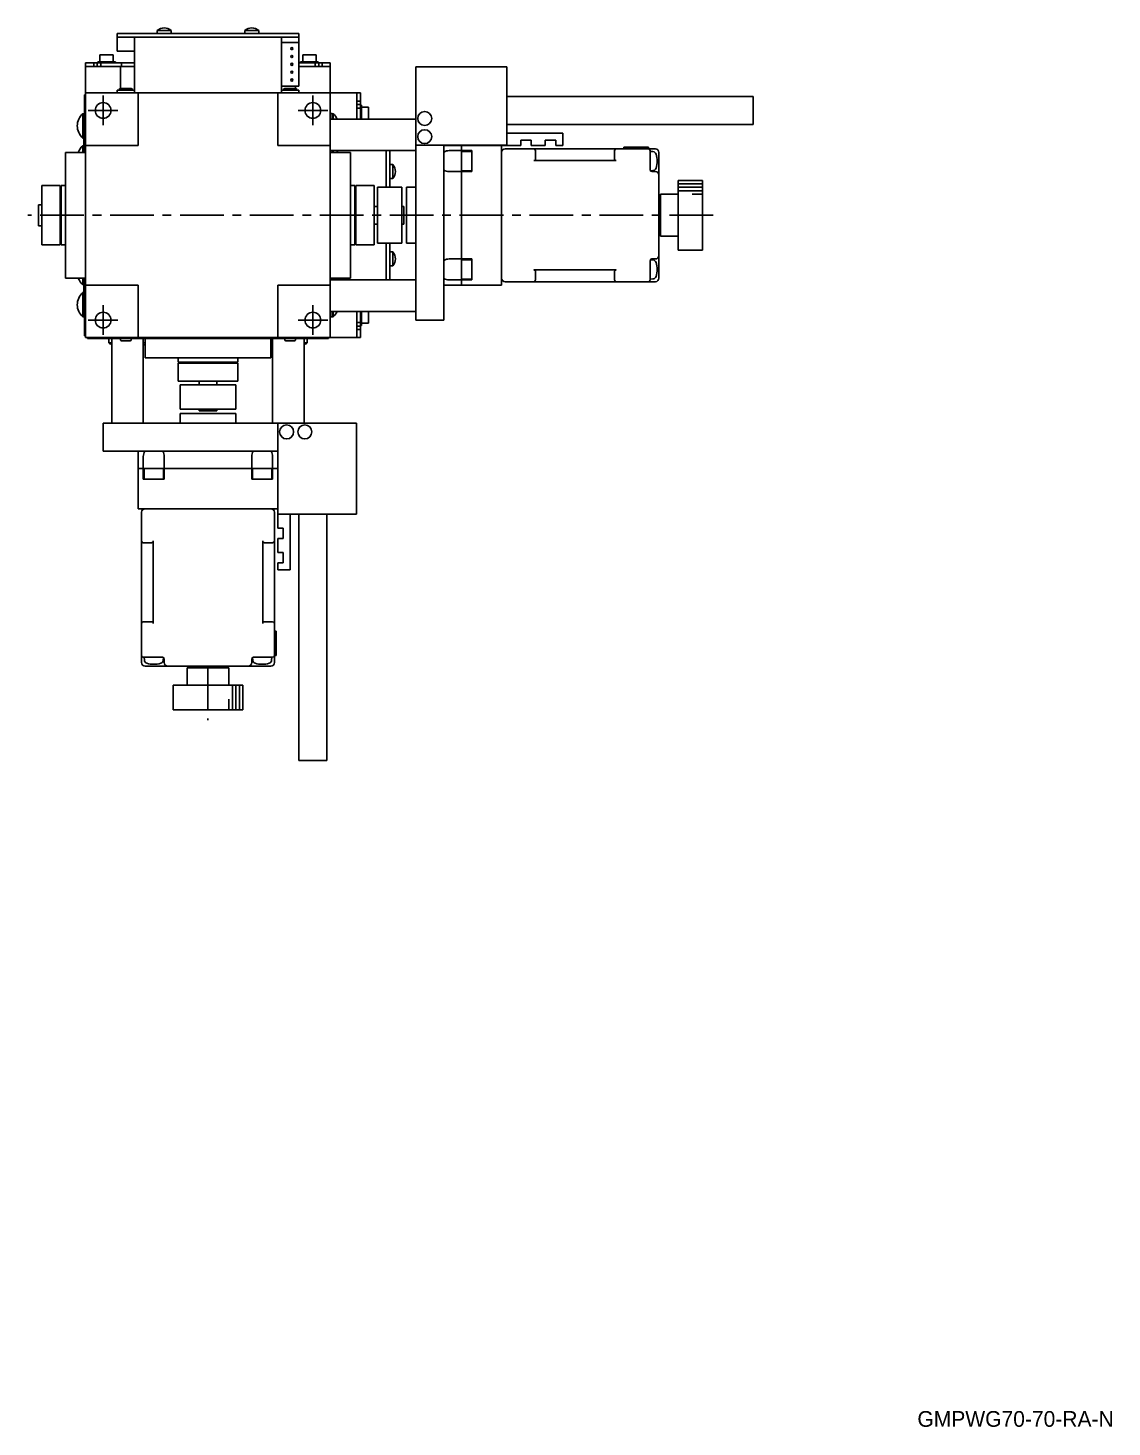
# Model space of a CAD drawing. Extents: x 124 to 837, y 27 to 513.
# Drawn here: x 527.3 to 837.4, y 26.9 to 427.3 of the extents above; entities that cross this region are included whole.
import ezdxf

# ---------------------------------------------------------------- set-up
doc = ezdxf.new("R2010")
doc.units = 0
doc.header["$LTSCALE"] = 10
doc.linetypes.add('CENTER', pattern=[2, 1.25, -0.25, 0.25, -0.25])
for name, color, linetype in [('1', 7, 'CONTINUOUS'), ('11', 7, 'CONTINUOUS'), ('2', 7, 'CONTINUOUS')]:
    doc.layers.add(name, color=color, linetype=linetype)
doc.styles.get("Standard").update_dxf_attribs({"font": 'FG教科書体NT-M'})

msp = doc.modelspace()

# ---------------------------------------------------------------- linework, layer by layer
at = {"layer": '1', "color": 7, "linetype": 'CONTINUOUS'}
for p, q in [((604.750001, 425.699999), (552.750001, 425.699999)), ((552.750001, 425.699999), (552.750001, 424.699999)), ((552.750001, 424.699999), (557.750001, 424.699999)), ((552.750001, 424.699999), (552.750001, 424.199999)), ((557.750001, 424.699999), (599.750001, 424.699999)), ((557.750001, 424.122617), (557.750001, 424.699999)), ((564.250001, 426.597998), (568.250001, 426.597998)), ((564.250001, 426.597998), (564.250001, 425.699999)), ((568.250001, 425.699999), (568.250001, 426.597998)), ((589.250001, 426.597998), (593.250001, 426.597998)), ((589.250001, 426.597998), (589.250001, 425.699999)), ((593.250001, 425.699999), (593.250001, 426.597998)), ((599.750001, 424.699999), (599.750001, 424.122617)), ((599.750001, 424.699999), (604.750001, 424.699999)), ((604.750001, 425.699999), (604.750001, 424.699999)), ((604.750001, 424.199999), (604.750001, 424.699999)), ((552.750001, 420.699999), (552.750001, 424.199999)), ((552.750001, 420.699999), (557.750001, 420.699999)), ((557.750001, 420.100923), (557.750001, 424.122617)), ((599.750001, 424.122617), (599.750001, 420.100923)), ((604.750001, 423.149999), (599.750001, 423.149999)), ((604.750001, 424.199999), (604.750001, 423.149999)), ((604.750001, 410.649999), (604.750001, 423.149999)), ((543.750001, 416.299999), (543.750001, 417.299999)), ((543.750001, 417.299999), (546.050001, 417.299999)), ((546.050001, 417.299999), (546.050001, 416.299999)), ((547.050001, 417.299999), (546.050001, 417.299999)), ((546.050001, 416.299999), (546.050001, 417.299999)), ((547.050001, 416.299999), (547.050001, 417.299999)), ((547.050001, 417.299999), (548.050001, 417.299999)), ((552.250001, 417.599999), (547.250001, 417.599999)), ((547.250001, 417.599999), (547.250001, 417.299999)), ((549.750001, 419.599999), (547.850001, 419.599999)), ((547.850001, 419.599999), (547.850001, 417.599999)), ((548.050001, 417.299999), (548.050001, 416.299999)), ((549.750001, 417.299999), (548.050001, 417.299999)), ((551.650001, 419.599999), (549.750001, 419.599999)), ((554.050001, 417.299999), (549.750001, 417.299999)), ((551.650001, 417.599999), (551.650001, 419.599999)), ((552.250001, 417.299999), (552.250001, 417.599999)), ((554.050001, 416.299999), (554.050001, 417.299999)), ((554.050001, 417.299999), (557.750001, 417.299999)), ((557.750001, 419.678304), (557.750001, 420.100923)), ((557.750001, 419.678304), (557.750001, 409.699999)), ((599.750001, 420.100923), (599.750001, 419.678304)), ((599.750001, 409.699999), (599.750001, 419.678304)), ((604.750001, 417.299999), (607.750001, 417.299999)), ((610.250001, 417.599999), (605.250001, 417.599999)), ((605.250001, 417.599999), (605.250001, 417.299999)), ((607.750001, 419.599999), (605.850001, 419.599999)), ((605.850001, 419.599999), (605.850001, 417.599999)), ((609.650001, 419.599999), (607.750001, 419.599999)), ((607.750001, 417.299999), (609.450001, 417.299999)), ((609.450001, 417.299999), (609.450001, 416.299999)), ((610.450001, 417.299999), (609.450001, 417.299999)), ((609.650001, 417.599999), (609.650001, 419.599999)), ((610.250001, 417.299999), (610.250001, 417.599999)), ((610.450001, 416.299999), (610.450001, 417.299999)), ((610.450001, 417.299999), (611.450001, 417.299999)), ((611.450001, 417.299999), (611.450001, 416.299999)), ((611.450001, 416.299999), (611.450001, 417.299999)), ((611.450001, 417.299999), (613.750001, 417.299999)), ((613.750001, 417.299999), (613.750001, 416.299999)), ((543.750001, 416.299999), (546.050001, 416.299999)), ((543.750001, 408.699999), (543.750001, 416.299999)), ((546.050001, 416.299999), (547.050001, 416.299999)), ((548.050001, 416.299999), (547.050001, 416.299999)), ((548.050001, 416.299999), (553.750001, 416.299999)), ((553.750001, 416.299999), (553.750001, 409.999999)), ((557.750001, 416.299999), (554.050001, 416.299999)), ((609.450001, 416.299999), (604.750001, 416.299999)), ((609.450001, 416.299999), (610.450001, 416.299999)), ((611.450001, 416.299999), (610.450001, 416.299999)), ((611.450001, 416.299999), (613.750001, 416.299999)), ((613.750001, 416.299999), (613.750001, 408.699999)), ((664.250001, 416.199999), (638.250001, 416.199999)), ((638.250001, 415.199999), (638.250001, 416.199999)), ((638.250001, 415.199999), (638.250001, 393.799999)), ((664.250001, 416.199999), (664.250001, 415.199999)), ((664.250001, 393.799999), (664.250001, 415.199999)), ((543.750001, 408.699999), (558.750001, 408.699999)), ((543.750001, 393.699999), (543.750001, 408.699999)), ((552.750001, 409.499999), (552.750001, 408.699999)), ((552.750001, 409.499999), (553.750001, 409.499999)), ((553.150001, 408.699999), (553.750001, 408.720203)), ((553.750001, 409.999999), (553.250001, 409.711324)), ((553.252784, 409.711324), (553.250001, 409.711324)), ((553.250001, 409.711324), (553.250001, 409.499999)), ((557.250001, 409.711324), (553.252784, 409.711324)), ((553.750001, 409.999999), (556.750001, 409.999999)), ((553.750001, 409.499999), (557.750001, 409.499999)), ((553.750001, 408.720203), (557.750001, 408.720203)), ((557.250001, 409.711324), (556.750001, 409.999999)), ((557.250001, 409.499999), (557.250001, 409.711324)), ((557.750001, 408.720203), (557.750001, 409.699999)), ((558.750001, 408.699999), (558.750001, 393.699999)), ((598.750001, 408.699999), (558.750001, 408.699999)), ((598.750001, 393.699999), (598.750001, 408.699999)), ((598.750001, 408.699999), (613.750001, 408.699999)), ((599.750001, 410.649999), (604.750001, 410.649999)), ((599.750001, 409.699999), (599.750001, 408.720203)), ((599.750001, 409.499999), (603.750001, 409.499999)), ((599.750001, 408.720203), (603.750001, 408.720203)), ((600.750001, 409.999999), (600.250001, 409.711324)), ((600.252784, 409.711324), (600.250001, 409.711324)), ((600.250001, 409.711324), (600.250001, 409.499999)), ((604.250001, 409.711324), (600.252784, 409.711324)), ((600.750001, 409.999999), (603.750001, 409.999999)), ((603.750001, 409.999999), (603.750001, 410.649999)), ((604.250001, 409.711324), (603.750001, 409.999999)), ((603.750001, 409.499999), (604.750001, 409.499999)), ((603.750001, 408.720203), (604.350001, 408.699999)), ((604.250001, 409.499999), (604.250001, 409.711324)), ((604.750001, 409.499999), (604.750001, 408.699999)), ((613.750001, 408.699999), (613.750001, 393.699999)), ((613.750001, 408.699999), (621.350001, 408.699999)), ((621.350001, 408.699999), (621.350001, 406.4)), ((621.350001, 408.699999), (622.350001, 408.699999)), ((622.350001, 408.699999), (622.350001, 406.4)), ((543.750001, 408.199999), (543.450001, 408.199999)), ((543.450001, 406.199999), (543.450001, 408.199999)), ((543.450001, 402.800004), (543.450001, 406.199999)), ((622.350001, 406.4), (621.350001, 406.4)), ((621.350001, 406.4), (621.350001, 405.4)), ((621.350001, 406.4), (622.350001, 406.4)), ((621.350001, 405.4), (622.350001, 405.4)), ((621.350001, 404.4), (621.350001, 405.4)), ((622.350001, 404.4), (621.350001, 404.4)), ((621.350001, 404.4), (621.350001, 401.199999)), ((622.350001, 405.4), (622.350001, 406.4)), ((622.350001, 405.4), (622.350001, 404.4)), ((622.650001, 405.199999), (622.350001, 405.199999)), ((622.350001, 402.699999), (622.350001, 404.4)), ((622.650001, 401.199999), (622.650001, 405.199999)), ((624.650001, 404.599999), (622.650001, 404.599999)), ((624.650001, 402.699999), (624.650001, 404.599999)), ((734.749999, 407.699999), (664.250001, 407.699999)), ((734.749999, 399.699999), (734.749999, 407.699999)), ((542.907388, 402.75), (542.907388, 395.85)), ((543.250002, 402.75), (542.907388, 402.75)), ((543.250002, 402.800004), (543.250002, 399.300004)), ((543.750002, 402.800004), (543.250002, 402.800004)), ((614.25, 402.800004), (613.75, 402.800004)), ((638.250001, 401.199999), (613.750001, 401.199999)), ((614.25, 402.800004), (614.25, 401.199999)), ((614.592614, 402.75), (614.25, 402.75)), ((614.592614, 402.75), (614.592614, 401.199999)), ((622.350001, 401.199999), (622.350001, 402.699999)), ((624.650001, 401.199999), (624.650001, 402.699999)), ((543.250002, 399.300004), (543.250002, 396.300004)), ((664.250001, 399.699999), (734.749999, 399.699999)), ((680.250001, 397.199999), (664.250001, 397.199999)), ((680.250001, 393.699999), (680.250001, 397.199999)), ((542.907388, 395.85), (543.250002, 395.85)), ((542.907388, 393.55), (542.907388, 391.699999)), ((543.250002, 393.55), (542.907388, 393.55)), ((543.100001, 395.699999), (543.200001, 395.699999)), ((543.250002, 396.300004), (543.250002, 395.300004)), ((543.250002, 395.300004), (543.750001, 395.300004)), ((543.250002, 395.300004), (543.250002, 395.000004)), ((543.750002, 395.000004), (543.250002, 395.000004)), ((543.250002, 395.000004), (543.250002, 394.000004)), ((543.250002, 394.000004), (543.250002, 391.699999)), ((558.750001, 393.699999), (543.750001, 393.699999)), ((543.750001, 393.699999), (543.750001, 353.699999)), ((613.750001, 393.699999), (598.750001, 393.699999)), ((613.750001, 353.699999), (613.750001, 393.699999)), ((664.250001, 393.799999), (638.250001, 393.799999)), ((638.250001, 393.799999), (638.250001, 343.699999)), ((646.250001, 393.699999), (646.250001, 393.799999)), ((646.250001, 391.798075), (646.250001, 393.699999)), ((646.250001, 393.699999), (651.250001, 393.699999)), ((651.250001, 393.699999), (651.250001, 392.199999)), ((662.750001, 393.699999), (651.250001, 393.699999)), ((652.250001, 393.699999), (652.250001, 393.799999)), ((662.750001, 353.699999), (662.750001, 393.699999)), ((662.750001, 393.699999), (668.250001, 393.699999)), ((671.950001, 392.699999), (663.750001, 392.699999)), ((668.250001, 395.199999), (671.250001, 395.199999)), ((668.250001, 393.699999), (668.250001, 395.199999)), ((671.250001, 395.199999), (671.250001, 393.699999)), ((671.250001, 393.699999), (675.250001, 393.699999)), ((695.550001, 392.699999), (671.950001, 392.699999)), ((675.250001, 395.199999), (678.250001, 395.199999)), ((675.250001, 393.699999), (675.250001, 395.199999)), ((678.250001, 395.199999), (678.250001, 393.699999)), ((678.250001, 393.699999), (680.250001, 393.699999)), ((695.550001, 392.699999), (704.750001, 392.699999)), ((704.750001, 393.199999), (697.750001, 393.199999)), ((697.750001, 393.199999), (697.750001, 392.699999)), ((704.750001, 393.199999), (704.750001, 392.699999)), ((704.750001, 392.699999), (705.750001, 392.699999)), ((705.750001, 392.699999), (706.750001, 392.699999)), ((537.950001, 391.699999), (537.950001, 355.699999)), ((543.750001, 391.699999), (537.950001, 391.699999)), ((613.750001, 392.199999), (638.250001, 392.199999)), ((613.750001, 391.699999), (619.550001, 391.699999)), ((614.25, 392.199999), (614.25, 391.699999)), ((614.592614, 392.199999), (614.592614, 391.699999)), ((619.550001, 391.699999), (619.550001, 355.699999)), ((629.750001, 392.199999), (629.750001, 381.699999)), ((630.750001, 381.699999), (630.750001, 392.199999)), ((646.250001, 391.798075), (646.250001, 390.858311)), ((646.250001, 387.541687), (646.250001, 390.858311)), ((651.250001, 392.199999), (647.750001, 392.199999)), ((651.250001, 392.199999), (654.250001, 392.199999)), ((651.250001, 391.949999), (651.250001, 386.449999)), ((654.250001, 391.949999), (651.250001, 391.949999)), ((654.250001, 386.199999), (654.250001, 392.199999)), ((671.974535, 389.348834), (671.950001, 389.348231)), ((695.550001, 389.348231), (671.950001, 389.348231)), ((671.99901, 389.350639), (671.974535, 389.348834)), ((672.023366, 389.353643), (671.99901, 389.350639)), ((672.047546, 389.357839), (672.023366, 389.353643)), ((672.071491, 389.363216), (672.047546, 389.357839)), ((672.095143, 389.369761), (672.071491, 389.363216)), ((672.118446, 389.377459), (672.095143, 389.369761)), ((672.141343, 389.386292), (672.118446, 389.377459)), ((672.163779, 389.396237), (672.141343, 389.386292)), ((672.185699, 389.407271), (672.163779, 389.396237)), ((672.207052, 389.419367), (672.185699, 389.407271)), ((672.227786, 389.432496), (672.207052, 389.419367)), ((672.247851, 389.446628), (672.227786, 389.432496)), ((672.267198, 389.461726), (672.247851, 389.446628)), ((672.285781, 389.477756), (672.267198, 389.461726)), ((672.303554, 389.494678), (672.285781, 389.477756)), ((672.320477, 389.512452), (672.303554, 389.494678)), ((672.336506, 389.531035), (672.320477, 389.512452)), ((672.351605, 389.550382), (672.336506, 389.531035)), ((672.365736, 389.570446), (672.351605, 389.550382)), ((672.378865, 389.59118), (672.365736, 389.570446)), ((672.390962, 389.612533), (672.378865, 389.59118)), ((672.401996, 389.634454), (672.390962, 389.612533)), ((672.411941, 389.65689), (672.401996, 389.634454)), ((672.420773, 389.679786), (672.411941, 389.65689)), ((672.428471, 389.703089), (672.420773, 389.679786)), ((672.435017, 389.726741), (672.428471, 389.703089)), ((672.440394, 389.750686), (672.435017, 389.726741)), ((672.444589, 389.774866), (672.440394, 389.750686)), ((672.447593, 389.799223), (672.444589, 389.774866)), ((672.449399, 389.823697), (672.447593, 389.799223)), ((672.450001, 389.848231), (672.449399, 389.823697)), ((672.450001, 392.199999), (672.450001, 390.699999)), ((672.450001, 390.699999), (672.450001, 389.848231)), ((695.050001, 390.699999), (695.050001, 392.199999)), ((695.050001, 389.848231), (695.050001, 390.699999)), ((695.050603, 389.823697), (695.050001, 389.848231)), ((695.052409, 389.799223), (695.050603, 389.823697)), ((695.055413, 389.774866), (695.052409, 389.799223)), ((695.059608, 389.750686), (695.055413, 389.774866)), ((695.064985, 389.726741), (695.059608, 389.750686)), ((695.071531, 389.703089), (695.064985, 389.726741)), ((695.079229, 389.679786), (695.071531, 389.703089)), ((695.088061, 389.65689), (695.079229, 389.679786)), ((695.098006, 389.634454), (695.088061, 389.65689)), ((695.10904, 389.612533), (695.098006, 389.634454)), ((695.121137, 389.59118), (695.10904, 389.612533)), ((695.134266, 389.570446), (695.121137, 389.59118)), ((695.148397, 389.550382), (695.134266, 389.570446)), ((695.163496, 389.531035), (695.148397, 389.550382)), ((695.179525, 389.512452), (695.163496, 389.531035)), ((695.196448, 389.494678), (695.179525, 389.512452)), ((695.214222, 389.477756), (695.196448, 389.494678)), ((695.232804, 389.461726), (695.214222, 389.477756)), ((695.252151, 389.446628), (695.232804, 389.461726)), ((695.272216, 389.432496), (695.252151, 389.446628)), ((695.29295, 389.419367), (695.272216, 389.432496)), ((695.314303, 389.407271), (695.29295, 389.419367)), ((695.336223, 389.396237), (695.314303, 389.407271)), ((695.358659, 389.386292), (695.336223, 389.396237)), ((695.381556, 389.377459), (695.358659, 389.386292)), ((695.404859, 389.369761), (695.381556, 389.377459)), ((695.428511, 389.363216), (695.404859, 389.369761)), ((695.452456, 389.357839), (695.428511, 389.363216)), ((695.476636, 389.353643), (695.452456, 389.357839)), ((695.500992, 389.350639), (695.476636, 389.353643)), ((695.525467, 389.348834), (695.500992, 389.350639)), ((695.550001, 389.348231), (695.525467, 389.348834)), ((705.250001, 392.199999), (705.250001, 390.699999)), ((706.053725, 391.907878), (705.250001, 391.949999)), ((705.250001, 390.699999), (705.250001, 386.614213)), ((707.750001, 391.699999), (707.750001, 389.199999)), ((707.750001, 385.199999), (707.750001, 389.199999)), ((631.648, 388.199999), (630.750001, 388.199999)), ((631.648, 388.199999), (631.648, 384.199999)), ((646.250001, 387.541687), (646.250001, 386.601923)), ((646.250001, 360.798075), (646.250001, 386.601923)), ((647.750001, 386.199999), (651.250001, 386.199999)), ((651.250001, 386.449999), (654.250001, 386.449999)), ((651.250001, 386.199999), (651.250001, 361.199999)), ((654.250001, 386.199999), (651.250001, 386.199999)), ((705.315038, 386.453407), (706.053725, 386.49212)), ((705.750001, 386.199999), (706.750001, 386.199999)), ((707.750001, 385.199999), (707.750001, 362.199999)), ((531.250001, 382.199999), (531.250001, 365.199999)), ((536.450001, 382.199999), (531.250001, 382.199999)), ((536.450001, 365.199999), (536.450001, 382.199999)), ((536.450001, 377.649999), (536.450001, 382.199999)), ((536.750001, 382.199999), (536.750001, 365.199999)), ((537.950001, 382.199999), (536.750001, 382.199999)), ((620.750001, 382.199999), (619.550001, 382.199999)), ((620.750001, 382.199999), (620.750001, 365.199999)), ((621.050001, 377.649999), (621.050001, 382.199999)), ((621.050001, 365.199999), (621.050001, 382.199999)), ((626.250001, 382.199999), (621.050001, 382.199999)), ((626.250001, 382.199999), (626.250001, 365.199999)), ((627.250001, 381.699999), (627.250001, 365.699999)), ((634.250001, 381.699999), (627.250001, 381.699999)), ((630.750001, 384.199999), (631.648, 384.199999)), ((634.250001, 365.699999), (634.250001, 381.699999)), ((635.500001, 381.699999), (635.500001, 365.699999)), ((638.250001, 381.699999), (635.500001, 381.699999)), ((713.250001, 383.699999), (713.250001, 373.699999)), ((720.250001, 383.699999), (713.250001, 383.699999)), ((720.250001, 373.699999), (720.250001, 383.699999)), ((530.250001, 376.699999), (530.250001, 370.699999)), ((530.250001, 376.699999), (530.250001, 376.324999)), ((531.250001, 376.699999), (530.250001, 376.699999)), ((536.450001, 376.699994), (536.450001, 377.649999)), ((536.450001, 377.649999), (536.450001, 369.749999)), ((536.750001, 377.649999), (536.450001, 377.649999)), ((621.050001, 377.649999), (620.750001, 377.649999)), ((621.050001, 376.699994), (621.050001, 377.649999)), ((621.050001, 377.649999), (621.050001, 369.749999)), ((708.250001, 373.699999), (708.250001, 379.699999)), ((713.250001, 379.699999), (708.250001, 379.699999)), ((627.250001, 376.199999), (626.250001, 376.199999)), ((634.750001, 376.199999), (634.250001, 376.199999)), ((634.750001, 376.199999), (634.750001, 371.199999)), ((708.250001, 376.199999), (707.750001, 376.199999)), ((708.250001, 367.699999), (708.250001, 373.699999)), ((713.250001, 373.699999), (713.250001, 363.699999)), ((720.250001, 363.699999), (720.250001, 373.699999)), ((530.250001, 371.074999), (530.250001, 370.699999)), ((530.250001, 370.699999), (531.250001, 370.699999)), ((536.450001, 369.749999), (536.450001, 370.700004)), ((536.450001, 365.199999), (536.450001, 369.749999)), ((536.450001, 369.749999), (536.750001, 369.749999)), ((620.750001, 369.749999), (621.050001, 369.749999)), ((621.050001, 369.749999), (621.050001, 370.700004)), ((621.050001, 365.199999), (621.050001, 369.749999)), ((626.250001, 371.199999), (627.250001, 371.199999)), ((634.250001, 371.199999), (634.750001, 371.199999)), ((707.750001, 371.199999), (708.250001, 371.199999)), ((531.250001, 365.199999), (536.450001, 365.199999)), ((536.750001, 365.199999), (537.950001, 365.199999)), ((619.550001, 365.199999), (620.750001, 365.199999)), ((621.050001, 365.199999), (626.250001, 365.199999)), ((627.250001, 365.699999), (634.250001, 365.699999)), ((629.750001, 365.699999), (629.750001, 355.199999)), ((630.750001, 355.199999), (630.750001, 365.699999)), ((635.500001, 365.699999), (638.250001, 365.699999)), ((708.250001, 367.699999), (713.250001, 367.699999)), ((631.648, 363.199999), (630.750001, 363.199999)), ((631.648, 363.199999), (631.648, 359.199999)), ((646.250001, 360.798075), (646.250001, 359.858311)), ((651.250001, 361.199999), (647.750001, 361.199999)), ((651.250001, 361.199999), (654.250001, 361.199999)), ((651.250001, 360.949999), (651.250001, 355.449999)), ((654.250001, 360.949999), (651.250001, 360.949999)), ((654.250001, 355.199999), (654.250001, 361.199999)), ((705.250001, 360.785785), (705.250001, 356.699999)), ((706.053725, 360.907878), (705.315038, 360.946591)), ((705.750001, 361.199999), (706.750001, 361.199999)), ((707.750001, 358.199999), (707.750001, 362.199999)), ((713.250001, 363.699999), (720.250001, 363.699999)), ((630.750001, 359.199999), (631.648, 359.199999)), ((646.250001, 356.541687), (646.250001, 359.858311)), ((646.250001, 356.541687), (646.250001, 355.601923)), ((695.550001, 358.051767), (671.950001, 358.051767)), ((671.950001, 358.051767), (671.974535, 358.051164)), ((671.974535, 358.051164), (671.99901, 358.049359)), ((671.99901, 358.049359), (672.023366, 358.046355)), ((672.023366, 358.046355), (672.047546, 358.042159)), ((672.047546, 358.042159), (672.071491, 358.036782)), ((672.071491, 358.036782), (672.095143, 358.030237)), ((672.095143, 358.030237), (672.118446, 358.022539)), ((672.118446, 358.022539), (672.141343, 358.013706)), ((672.141343, 358.013706), (672.163779, 358.003761)), ((672.163779, 358.003761), (672.185699, 357.992727)), ((672.185699, 357.992727), (672.207052, 357.980631)), ((672.207052, 357.980631), (672.227786, 357.967502)), ((672.227786, 357.967502), (672.247851, 357.95337)), ((672.247851, 357.95337), (672.267198, 357.938272)), ((672.267198, 357.938272), (672.285781, 357.922242)), ((672.285781, 357.922242), (672.303554, 357.90532)), ((672.303554, 357.90532), (672.320477, 357.887546)), ((672.320477, 357.887546), (672.336506, 357.868963)), ((672.336506, 357.868963), (672.351605, 357.849616)), ((672.351605, 357.849616), (672.365736, 357.829552)), ((672.365736, 357.829552), (672.378865, 357.808818)), ((672.378865, 357.808818), (672.390962, 357.787465)), ((672.390962, 357.787465), (672.401996, 357.765544)), ((672.401996, 357.765544), (672.411941, 357.743108)), ((672.411941, 357.743108), (672.420773, 357.720212)), ((672.420773, 357.720212), (672.428471, 357.696909)), ((672.428471, 357.696909), (672.435017, 357.673257)), ((672.435017, 357.673257), (672.440394, 357.649312)), ((672.440394, 357.649312), (672.444589, 357.625132)), ((672.444589, 357.625132), (672.447593, 357.600775)), ((672.447593, 357.600775), (672.449399, 357.576301)), ((672.449399, 357.576301), (672.450001, 357.551767)), ((672.450001, 357.551767), (672.450001, 356.699999)), ((672.450001, 356.699999), (672.450001, 355.199999)), ((695.050001, 357.551767), (695.050603, 357.576301)), ((695.050001, 356.699999), (695.050001, 357.551767)), ((695.050001, 355.199999), (695.050001, 356.699999)), ((695.050603, 357.576301), (695.052409, 357.600775)), ((695.052409, 357.600775), (695.055413, 357.625132)), ((695.055413, 357.625132), (695.059608, 357.649312)), ((695.059608, 357.649312), (695.064985, 357.673257)), ((695.064985, 357.673257), (695.071531, 357.696909)), ((695.071531, 357.696909), (695.079229, 357.720212)), ((695.079229, 357.720212), (695.088061, 357.743108)), ((695.088061, 357.743108), (695.098006, 357.765544)), ((695.098006, 357.765544), (695.10904, 357.787465)), ((695.10904, 357.787465), (695.121137, 357.808818)), ((695.121137, 357.808818), (695.134266, 357.829552)), ((695.134266, 357.829552), (695.148397, 357.849616)), ((695.148397, 357.849616), (695.163496, 357.868963)), ((695.163496, 357.868963), (695.179525, 357.887546)), ((695.179525, 357.887546), (695.196448, 357.90532)), ((695.196448, 357.90532), (695.214222, 357.922242)), ((695.214222, 357.922242), (695.232804, 357.938272)), ((695.232804, 357.938272), (695.252151, 357.95337)), ((695.252151, 357.95337), (695.272216, 357.967502)), ((695.272216, 357.967502), (695.29295, 357.980631)), ((695.29295, 357.980631), (695.314303, 357.992727)), ((695.314303, 357.992727), (695.336223, 358.003761)), ((695.336223, 358.003761), (695.358659, 358.013706)), ((695.358659, 358.013706), (695.381556, 358.022539)), ((695.381556, 358.022539), (695.404859, 358.030237)), ((695.404859, 358.030237), (695.428511, 358.036782)), ((695.428511, 358.036782), (695.452456, 358.042159)), ((695.452456, 358.042159), (695.476636, 358.046355)), ((695.476636, 358.046355), (695.500992, 358.049359)), ((695.500992, 358.049359), (695.525467, 358.051164)), ((695.525467, 358.051164), (695.550001, 358.051767)), ((705.250001, 356.699999), (705.250001, 355.199999)), ((707.750001, 358.199999), (707.750001, 355.699999)), ((543.750001, 355.699999), (537.950001, 355.699999)), ((542.907388, 353.849998), (542.907388, 355.699999)), ((542.907388, 353.849998), (543.250002, 353.849998)), ((543.250002, 353.399994), (543.250002, 355.699999)), ((543.250002, 352.399994), (543.250002, 353.399994)), ((543.250002, 352.099994), (543.250002, 352.399994)), ((543.750002, 352.399994), (543.250002, 352.399994)), ((543.750001, 338.699999), (543.750001, 353.699999)), ((543.750001, 353.699999), (558.750001, 353.699999)), ((558.750001, 353.699999), (558.750001, 338.699999)), ((598.750001, 353.699999), (613.750001, 353.699999)), ((598.750001, 338.699999), (598.750001, 353.699999)), ((613.750001, 355.699999), (619.550001, 355.699999)), ((638.250001, 355.199999), (613.750001, 355.199999)), ((613.750001, 353.699999), (613.750001, 338.699999)), ((614.25, 355.199999), (614.25, 355.699999)), ((614.592614, 355.199999), (614.592614, 355.699999)), ((646.250001, 353.699999), (646.250001, 355.601923)), ((651.250001, 353.699999), (646.250001, 353.699999)), ((646.250001, 343.699999), (646.250001, 353.699999)), ((647.750001, 355.199999), (651.250001, 355.199999)), ((651.250001, 355.449999), (654.250001, 355.449999)), ((651.250001, 355.199999), (651.250001, 353.699999)), ((654.250001, 355.199999), (651.250001, 355.199999)), ((662.750001, 353.699999), (651.250001, 353.699999)), ((671.950001, 354.699999), (663.750001, 354.699999)), ((695.550001, 354.699999), (671.950001, 354.699999)), ((695.550001, 354.699999), (704.750001, 354.699999)), ((705.750001, 354.699999), (704.750001, 354.699999)), ((705.250001, 355.449999), (706.053725, 355.49212)), ((705.750001, 354.699999), (706.750001, 354.699999)), ((542.907388, 344.649998), (542.907388, 351.549998)), ((543.250002, 351.549998), (542.907388, 351.549998)), ((543.200001, 351.699999), (543.100001, 351.699999)), ((543.250002, 352.099994), (543.750002, 352.099994)), ((543.250002, 351.099994), (543.250002, 352.099994)), ((543.250002, 348.099994), (543.250002, 351.099994)), ((542.907388, 344.649998), (543.250002, 344.649998)), ((543.250002, 344.599994), (543.250002, 348.099994)), ((543.250002, 344.599994), (543.750002, 344.599994)), ((543.450001, 341.199999), (543.450001, 344.599994)), ((613.75, 344.599994), (614.25, 344.599994)), ((613.750001, 346.199999), (638.250001, 346.199999)), ((614.25, 344.599994), (614.25, 346.199999)), ((614.25, 344.649998), (614.592614, 344.649998)), ((614.592614, 344.649998), (614.592614, 346.199999)), ((621.350001, 342.999998), (621.350001, 346.199999)), ((622.350001, 346.199999), (622.350001, 344.699999)), ((622.350001, 344.699999), (622.350001, 342.999998)), ((622.650001, 342.199999), (622.650001, 346.199999)), ((624.650001, 344.699999), (624.650001, 346.199999)), ((624.650001, 342.799999), (624.650001, 344.699999)), ((543.450001, 339.199999), (543.450001, 341.199999)), ((622.350001, 342.999998), (621.350001, 342.999998)), ((621.350001, 342.999998), (621.350001, 341.999998)), ((621.350001, 341.999998), (622.350001, 341.999998)), ((621.350001, 340.999998), (621.350001, 341.999998)), ((622.350001, 340.999998), (621.350001, 340.999998)), ((621.350001, 340.999998), (622.350001, 340.999998)), ((621.350001, 340.999998), (621.350001, 338.699999)), ((622.350001, 341.999998), (622.350001, 342.999998)), ((622.350001, 342.199999), (622.650001, 342.199999)), ((622.350001, 341.999998), (622.350001, 340.999998)), ((622.350001, 340.999998), (622.350001, 338.699999)), ((622.650001, 342.799999), (624.650001, 342.799999)), ((638.250001, 343.699999), (646.250001, 343.699999)), ((543.750001, 339.199999), (543.450001, 339.199999)), ((558.750001, 338.699999), (543.750001, 338.699999)), ((544.250001, 338.699999), (544.250001, 338.399999)), ((546.250001, 338.399999), (544.250001, 338.399999)), ((611.250001, 338.399999), (546.250001, 338.399999)), ((550.350001, 338.399999), (550.350001, 337.157536)), ((550.350001, 337.157536), (551.250001, 337.157536)), ((551.250001, 338.399999), (551.250001, 314.199999)), ((553.750001, 338.149999), (553.750001, 338.049999)), ((556.500001, 337.799999), (554.000001, 337.799999)), ((554.006127, 337.799999), (554.000001, 337.799999)), ((556.500001, 337.799999), (554.006127, 337.799999)), ((556.750001, 338.049999), (556.750001, 338.149999)), ((558.750001, 338.699999), (598.750001, 338.699999)), ((560.250001, 314.199999), (560.250001, 338.399999)), ((560.250001, 337.157536), (560.750001, 337.157536)), ((560.750001, 338.399999), (560.750001, 332.899999)), ((596.750001, 338.399999), (596.750001, 332.899999)), ((596.750001, 337.157536), (597.250001, 337.157536)), ((597.250001, 338.399999), (597.250001, 314.199999)), ((613.750001, 338.699999), (598.750001, 338.699999)), ((600.750001, 338.149999), (600.750001, 338.049999)), ((603.500001, 337.799999), (601.000001, 337.799999)), ((601.006127, 337.799999), (601.000001, 337.799999)), ((603.500001, 337.799999), (601.006127, 337.799999)), ((603.750001, 338.049999), (603.750001, 338.149999)), ((606.250001, 314.199999), (606.250001, 338.399999)), ((606.250001, 337.157536), (607.150001, 337.157536)), ((607.150001, 337.157536), (607.150001, 338.399999)), ((613.250001, 338.399999), (611.250001, 338.399999)), ((613.250001, 338.699999), (613.250001, 338.399999)), ((621.350001, 338.699999), (613.750001, 338.699999)), ((622.350001, 338.699999), (621.350001, 338.699999)), ((578.750001, 332.899999), (560.750001, 332.899999)), ((570.250001, 332.899999), (570.250001, 331.699999)), ((596.750001, 332.899999), (578.750001, 332.899999)), ((587.250001, 331.699999), (587.250001, 332.899999)), ((587.250001, 331.699999), (570.250001, 331.699999)), ((570.250001, 331.399999), (587.250001, 331.399999)), ((570.250001, 331.399999), (570.250001, 326.199999)), ((574.800001, 331.699999), (574.800001, 331.399999)), ((582.700001, 331.399999), (582.700001, 331.699999)), ((587.250001, 326.199999), (587.250001, 331.399999)), ((587.250001, 326.199999), (570.250001, 326.199999)), ((586.750001, 325.199999), (570.750001, 325.199999)), ((570.750001, 325.199999), (570.750001, 318.199999)), ((576.250001, 326.199999), (576.250001, 325.199999)), ((581.250001, 325.199999), (581.250001, 326.199999)), ((586.750001, 318.199999), (586.750001, 325.199999)), ((570.750001, 318.199999), (586.750001, 318.199999)), ((586.750001, 316.949999), (570.750001, 316.949999)), ((570.750001, 316.949999), (570.750001, 314.199999)), ((576.250001, 318.199999), (576.250001, 317.699999)), ((581.250001, 317.699999), (576.250001, 317.699999)), ((581.250001, 317.699999), (581.250001, 318.199999)), ((586.750001, 314.199999), (586.750001, 316.949999)), ((598.750001, 314.199999), (548.750001, 314.199999)), ((548.750001, 314.199999), (548.750001, 306.199999)), ((598.750001, 306.199999), (598.750001, 314.199999)), ((620.250001, 314.199999), (598.750001, 314.199999)), ((620.250001, 314.199999), (621.250001, 314.199999)), ((621.250001, 288.199999), (621.250001, 314.199999)), ((548.750001, 306.199999), (558.750001, 306.199999)), ((558.750001, 306.199999), (560.651925, 306.199999)), ((558.750001, 301.199999), (558.750001, 306.199999)), ((560.250001, 304.699999), (560.250001, 301.199999)), ((561.591689, 306.199999), (560.651925, 306.199999)), ((561.591689, 306.199999), (564.908313, 306.199999)), ((565.848077, 306.199999), (564.908313, 306.199999)), ((565.848077, 306.199999), (591.651925, 306.199999)), ((566.250001, 301.199999), (566.250001, 304.699999)), ((591.250001, 304.699999), (591.250001, 301.199999)), ((592.591689, 306.199999), (591.651925, 306.199999)), ((592.591689, 306.199999), (595.908313, 306.199999)), ((596.848077, 306.199999), (595.908313, 306.199999)), ((596.848077, 306.199999), (598.750001, 306.199999)), ((597.250001, 301.199999), (597.250001, 304.699999)), ((598.750001, 306.199999), (598.750001, 301.199999)), ((560.250001, 301.199999), (558.750001, 301.199999)), ((558.750001, 289.699999), (558.750001, 301.199999)), ((560.250001, 298.199999), (560.250001, 301.199999)), ((566.000001, 301.199999), (560.500001, 301.199999)), ((560.500001, 301.199999), (560.500001, 298.199999)), ((566.000001, 298.199999), (566.000001, 301.199999)), ((566.250001, 301.199999), (566.250001, 298.199999)), ((591.250001, 301.199999), (566.250001, 301.199999)), ((591.250001, 298.199999), (591.250001, 301.199999)), ((597.000001, 301.199999), (591.500001, 301.199999)), ((591.500001, 301.199999), (591.500001, 298.199999)), ((597.000001, 298.199999), (597.000001, 301.199999)), ((597.250001, 301.199999), (597.250001, 298.199999)), ((598.750001, 301.199999), (597.250001, 301.199999)), ((598.750001, 289.699999), (598.750001, 301.199999)), ((560.250001, 298.199999), (566.250001, 298.199999)), ((591.250001, 298.199999), (597.250001, 298.199999)), ((558.750001, 289.699999), (598.750001, 289.699999)), ((559.750001, 280.499999), (559.750001, 288.699999)), ((597.750001, 280.499999), (597.750001, 288.699999)), ((598.750001, 288.199999), (598.750001, 289.699999)), ((598.750001, 288.199999), (620.250001, 288.199999)), ((598.750001, 288.199999), (598.750001, 284.199999)), ((602.250001, 272.199999), (602.250001, 288.199999)), ((604.750001, 288.199999), (604.750001, 217.700001)), ((612.750001, 217.700001), (612.750001, 288.199999)), ((621.250001, 288.199999), (620.250001, 288.199999)), ((559.750001, 256.899999), (559.750001, 280.499999)), ((563.042729, 280.264301), (563.030633, 280.242948)), ((563.053763, 280.286221), (563.042729, 280.264301)), ((563.063709, 280.308657), (563.053763, 280.286221)), ((563.072541, 280.331554), (563.063709, 280.308657)), ((563.080239, 280.354857), (563.072541, 280.331554)), ((563.086784, 280.378509), (563.080239, 280.354857)), ((563.092161, 280.402454), (563.086784, 280.378509)), ((563.096357, 280.426634), (563.092161, 280.402454)), ((563.099361, 280.45099), (563.096357, 280.426634)), ((563.101166, 280.475465), (563.099361, 280.45099)), ((563.101769, 280.499999), (563.101166, 280.475465)), ((563.101769, 256.899999), (563.101769, 280.499999)), ((594.398233, 256.899999), (594.398233, 280.499999)), ((594.398836, 280.475465), (594.398233, 280.499999)), ((594.400641, 280.45099), (594.398836, 280.475465)), ((594.403645, 280.426634), (594.400641, 280.45099)), ((594.407841, 280.402454), (594.403645, 280.426634)), ((594.413218, 280.378509), (594.407841, 280.402454)), ((594.419763, 280.354857), (594.413218, 280.378509)), ((594.427461, 280.331554), (594.419763, 280.354857)), ((594.436294, 280.308657), (594.427461, 280.331554)), ((594.446239, 280.286221), (594.436294, 280.308657)), ((594.457273, 280.264301), (594.446239, 280.286221)), ((594.469369, 280.242948), (594.457273, 280.264301)), ((597.750001, 256.899999), (597.750001, 280.499999)), ((598.750001, 284.199999), (600.250001, 284.199999)), ((598.750001, 281.199999), (598.750001, 277.199999)), ((600.250001, 281.199999), (598.750001, 281.199999)), ((600.250001, 284.199999), (600.250001, 281.199999)), ((561.750001, 279.999999), (560.250001, 279.999999)), ((562.601769, 279.999999), (561.750001, 279.999999)), ((562.626303, 280.000601), (562.601769, 279.999999)), ((562.650777, 280.002407), (562.626303, 280.000601)), ((562.675134, 280.005411), (562.650777, 280.002407)), ((562.699314, 280.009606), (562.675134, 280.005411)), ((562.723259, 280.014983), (562.699314, 280.009606)), ((562.746911, 280.021529), (562.723259, 280.014983)), ((562.770214, 280.029227), (562.746911, 280.021529)), ((562.79311, 280.038059), (562.770214, 280.029227)), ((562.815546, 280.048004), (562.79311, 280.038059)), ((562.837467, 280.059038), (562.815546, 280.048004)), ((562.85882, 280.071135), (562.837467, 280.059038)), ((562.879554, 280.084264), (562.85882, 280.071135)), ((562.899618, 280.098395), (562.879554, 280.084264)), ((562.918965, 280.113494), (562.899618, 280.098395)), ((562.937548, 280.129523), (562.918965, 280.113494)), ((562.955322, 280.146446), (562.937548, 280.129523)), ((562.972244, 280.16422), (562.955322, 280.146446)), ((562.988274, 280.182802), (562.972244, 280.16422)), ((563.003373, 280.202149), (562.988274, 280.182802)), ((563.017504, 280.222214), (563.003373, 280.202149)), ((563.030633, 280.242948), (563.017504, 280.222214)), ((594.482499, 280.222214), (594.469369, 280.242948)), ((594.49663, 280.202149), (594.482499, 280.222214)), ((594.511728, 280.182802), (594.49663, 280.202149)), ((594.527758, 280.16422), (594.511728, 280.182802)), ((594.54468, 280.146446), (594.527758, 280.16422)), ((594.562454, 280.129523), (594.54468, 280.146446)), ((594.581037, 280.113494), (594.562454, 280.129523)), ((594.600384, 280.098395), (594.581037, 280.113494)), ((594.620448, 280.084264), (594.600384, 280.098395)), ((594.641182, 280.071135), (594.620448, 280.084264)), ((594.662535, 280.059038), (594.641182, 280.071135)), ((594.684456, 280.048004), (594.662535, 280.059038)), ((594.706892, 280.038059), (594.684456, 280.048004)), ((594.729788, 280.029227), (594.706892, 280.038059)), ((594.753091, 280.021529), (594.729788, 280.029227)), ((594.776743, 280.014983), (594.753091, 280.021529)), ((594.800688, 280.009606), (594.776743, 280.014983)), ((594.824868, 280.005411), (594.800688, 280.009606)), ((594.849225, 280.002407), (594.824868, 280.005411)), ((594.873699, 280.000601), (594.849225, 280.002407)), ((594.898233, 279.999999), (594.873699, 280.000601)), ((595.750001, 279.999999), (594.898233, 279.999999)), ((597.250001, 279.999999), (595.750001, 279.999999)), ((598.750001, 277.199999), (600.250001, 277.199999)), ((600.250001, 277.199999), (600.250001, 274.199999)), ((598.750001, 274.199999), (598.750001, 272.199999)), ((600.250001, 274.199999), (598.750001, 274.199999)), ((598.750001, 272.199999), (602.250001, 272.199999)), ((559.750001, 256.899999), (559.750001, 247.699999)), ((560.250001, 257.399999), (561.750001, 257.399999)), ((561.750001, 257.399999), (562.601769, 257.399999)), ((562.601769, 257.399999), (562.626303, 257.399397)), ((562.626303, 257.399397), (562.650777, 257.397591)), ((562.650777, 257.397591), (562.675134, 257.394587)), ((562.675134, 257.394587), (562.699314, 257.390392)), ((562.699314, 257.390392), (562.723259, 257.385015)), ((562.723259, 257.385015), (562.746911, 257.378469)), ((562.746911, 257.378469), (562.770214, 257.370771)), ((562.770214, 257.370771), (562.79311, 257.361939)), ((562.79311, 257.361939), (562.815546, 257.351994)), ((562.815546, 257.351994), (562.837467, 257.34096)), ((562.837467, 257.34096), (562.85882, 257.328863)), ((562.85882, 257.328863), (562.879554, 257.315734)), ((562.879554, 257.315734), (562.899618, 257.301603)), ((562.899618, 257.301603), (562.918965, 257.286504)), ((562.918965, 257.286504), (562.937548, 257.270475)), ((562.937548, 257.270475), (562.955322, 257.253552)), ((562.955322, 257.253552), (562.972244, 257.235778)), ((562.972244, 257.235778), (562.988274, 257.217196)), ((562.988274, 257.217196), (563.003373, 257.197849)), ((563.003373, 257.197849), (563.017504, 257.177784)), ((563.017504, 257.177784), (563.030633, 257.15705)), ((563.030633, 257.15705), (563.042729, 257.135697)), ((563.042729, 257.135697), (563.053763, 257.113777)), ((563.053763, 257.113777), (563.063709, 257.091341)), ((563.063709, 257.091341), (563.072541, 257.068444)), ((563.072541, 257.068444), (563.080239, 257.045141)), ((563.080239, 257.045141), (563.086784, 257.021489)), ((563.086784, 257.021489), (563.092161, 256.997544)), ((563.092161, 256.997544), (563.096357, 256.973364)), ((563.096357, 256.973364), (563.099361, 256.949008)), ((563.099361, 256.949008), (563.101166, 256.924533)), ((563.101166, 256.924533), (563.101769, 256.899999)), ((594.398233, 256.899999), (594.398836, 256.924533)), ((594.398836, 256.924533), (594.400641, 256.949008)), ((594.400641, 256.949008), (594.403645, 256.973364)), ((594.403645, 256.973364), (594.407841, 256.997544)), ((594.407841, 256.997544), (594.413218, 257.021489)), ((594.413218, 257.021489), (594.419763, 257.045141)), ((594.419763, 257.045141), (594.427461, 257.068444)), ((594.427461, 257.068444), (594.436294, 257.091341)), ((594.436294, 257.091341), (594.446239, 257.113777)), ((594.446239, 257.113777), (594.457273, 257.135697)), ((594.457273, 257.135697), (594.469369, 257.15705)), ((594.469369, 257.15705), (594.482499, 257.177784)), ((594.482499, 257.177784), (594.49663, 257.197849)), ((594.49663, 257.197849), (594.511728, 257.217196)), ((594.511728, 257.217196), (594.527758, 257.235778)), ((594.527758, 257.235778), (594.54468, 257.253552)), ((594.54468, 257.253552), (594.562454, 257.270475)), ((594.562454, 257.270475), (594.581037, 257.286504)), ((594.581037, 257.286504), (594.600384, 257.301603)), ((594.600384, 257.301603), (594.620448, 257.315734)), ((594.620448, 257.315734), (594.641182, 257.328863)), ((594.641182, 257.328863), (594.662535, 257.34096)), ((594.662535, 257.34096), (594.684456, 257.351994)), ((594.684456, 257.351994), (594.706892, 257.361939)), ((594.706892, 257.361939), (594.729788, 257.370771)), ((594.729788, 257.370771), (594.753091, 257.378469)), ((594.753091, 257.378469), (594.776743, 257.385015)), ((594.776743, 257.385015), (594.800688, 257.390392)), ((594.800688, 257.390392), (594.824868, 257.394587)), ((594.824868, 257.394587), (594.849225, 257.397591)), ((594.849225, 257.397591), (594.873699, 257.399397)), ((594.873699, 257.399397), (594.898233, 257.399999)), ((594.898233, 257.399999), (595.750001, 257.399999)), ((595.750001, 257.399999), (597.250001, 257.399999)), ((597.750001, 256.899999), (597.750001, 247.699999)), ((598.250001, 254.699999), (597.750001, 254.699999)), ((598.250001, 247.699999), (598.250001, 254.699999)), ((559.750001, 246.699999), (559.750001, 247.699999)), ((559.750001, 246.699999), (559.750001, 245.699999)), ((561.750001, 247.199999), (560.250001, 247.199999)), ((560.500001, 247.199999), (560.542122, 246.396276)), ((563.250001, 244.699999), (560.750001, 244.699999)), ((565.835787, 247.199999), (561.750001, 247.199999)), ((563.250001, 244.699999), (567.250001, 244.699999)), ((565.95788, 246.396276), (565.996593, 247.134962)), ((566.250001, 246.699999), (566.250001, 245.699999)), ((590.250001, 244.699999), (567.250001, 244.699999)), ((576.250001, 244.699999), (576.250001, 244.199999)), ((581.250001, 244.199999), (581.250001, 244.699999)), ((590.250001, 244.699999), (594.250001, 244.699999)), ((591.250001, 246.699999), (591.250001, 245.699999)), ((591.503409, 247.134962), (591.542122, 246.396276)), ((595.750001, 247.199999), (591.664215, 247.199999)), ((596.750001, 244.699999), (594.250001, 244.699999)), ((597.250001, 247.199999), (595.750001, 247.199999)), ((596.95788, 246.396276), (597.000001, 247.199999)), ((597.750001, 247.699999), (597.750001, 246.699999)), ((598.250001, 247.699999), (597.750001, 247.699999)), ((597.750001, 246.699999), (597.750001, 245.699999)), ((572.750001, 244.199999), (578.750001, 244.199999)), ((572.750001, 244.199999), (572.750001, 239.199999)), ((578.750001, 244.199999), (584.750001, 244.199999)), ((584.750001, 239.199999), (584.750001, 244.199999)), ((578.750001, 239.199999), (568.750001, 239.199999)), ((568.750001, 239.199999), (568.750001, 232.199999)), ((588.750001, 239.199999), (578.750001, 239.199999)), ((588.750001, 232.199999), (588.750001, 239.199999)), ((568.750001, 232.199999), (578.750001, 232.199999)), ((578.750001, 232.199999), (588.750001, 232.199999)), ((604.750001, 217.700001), (612.750001, 217.700001))]:
    msp.add_line(p, q, dxfattribs=at)
for centre, radius in [((602.750001, 421.399999), 0.3), ((602.750001, 419.149999), 0.3), ((602.750001, 416.899999), 0.3), ((602.750001, 414.649999), 0.3), ((602.750001, 412.399999), 0.3), ((548.750001, 403.699999), 2.25), ((608.750001, 403.699999), 2.25), ((640.750001, 401.399999), 2), ((640.750001, 396.199999), 2), ((548.750001, 343.699999), 2.25), ((608.750001, 343.699999), 2.25), ((601.250001, 311.699999), 2), ((606.450001, 311.699999), 2)]:
    msp.add_circle(centre, radius, dxfattribs=at)
for centre, radius, start, end in [((566.250001, 424.099999), 3.2, 51.317813, 128.682187), ((591.250001, 424.099999), 3.2, 51.317813, 128.682187), ((545.950002, 399.3), 4.6, 131.409622, 228.590378), ((611.55, 399.3), 4.6, 24.396147, 48.590378), ((545.950002, 390.1), 4.6, 131.409622, 159.645611), ((543.100001, 395.949999), 0.25, 192.445096, 270), ((543.200001, 395.949999), 0.25, 270, 281.53727), ((663.750001, 391.699999), 1, 90, 180), ((671.950001, 392.199999), 0.5, 0, 90), ((695.550001, 392.199999), 0.5, 90, 180), ((704.750001, 392.199999), 0.5, 0, 90), ((706.750001, 391.699999), 1, 0, 90), ((611.55, 390.1), 4.6, 20.354389, 27.16287), ((647.750001, 389.199999), 3, 90, 120), ((706.001389, 390.909248), 1, 16.551336, 87.000028), ((700.250001, 389.199999), 7, 0, 16.551368), ((700.250001, 389.199999), 7, 343.448632, 0), ((629.150001, 386.199999), 3.2, 0, 38.682187), ((629.150001, 386.199999), 3.2, 321.317813, 0), ((647.750001, 389.199999), 3, 240, 270), ((705.750001, 386.699999), 0.5, 180, 270), ((706.001389, 387.49075), 1, 272.999972, 343.448664), ((706.750001, 385.199999), 1, 0, 90), ((629.150001, 361.199999), 3.2, 0, 38.682187), ((629.150001, 361.199999), 3.2, 321.317813, 0), ((647.750001, 358.199999), 3, 90, 120), ((705.750001, 360.699999), 0.5, 90, 180), ((706.001389, 359.909248), 1, 16.551336, 87.000028), ((706.750001, 362.199999), 1, 270, 0), ((700.250001, 358.199999), 7, 0, 16.551368), ((700.250001, 358.199999), 7, 343.448632, 0), ((545.950002, 357.299998), 4.6, 200.354389, 228.590378), ((611.55, 357.299998), 4.6, 332.83713, 339.645611), ((647.750001, 358.199999), 3, 240, 270), ((663.750001, 355.699999), 1, 180, 270), ((671.950001, 355.199999), 0.5, 270, 0), ((695.550001, 355.199999), 0.5, 180, 270), ((704.750001, 355.199999), 0.5, 270, 0), ((706.001389, 356.49075), 1, 272.999972, 343.448664), ((706.750001, 355.699999), 1, 270, 0), ((545.950002, 348.099998), 4.6, 131.409622, 228.590378), ((543.100001, 351.449999), 0.25, 90, 167.555168), ((543.200001, 351.449999), 0.25, 78.462729, 90), ((611.55, 348.099998), 4.6, 311.409622, 335.603853), ((553.150001, 341.299999), 5, 235.944202, 247.666317), ((554.000001, 338.149999), 0.25, 90, 180), ((554.000001, 338.049999), 0.25, 180, 270), ((556.500001, 338.149999), 0.25, 0, 90), ((556.500001, 338.049999), 0.25, 270, 0), ((562.350001, 341.299999), 5, 245.165413, 251.337075), ((595.150001, 341.299999), 5, 288.662925, 294.834587), ((601.000001, 338.149999), 0.25, 90, 180), ((601.000001, 338.049999), 0.25, 180, 270), ((603.500001, 338.149999), 0.25, 0, 90), ((603.500001, 338.049999), 0.25, 270, 0), ((604.350001, 341.299999), 5, 292.333683, 304.055798), ((563.250001, 304.699999), 3, 150, 180), ((563.250001, 304.699999), 3, 0, 30), ((594.250001, 304.699999), 3, 150, 180), ((594.250001, 304.699999), 3, 0, 30), ((560.750001, 288.699999), 1, 90, 180), ((596.750001, 288.699999), 1, 0, 90), ((560.250001, 280.499999), 0.5, 180, 270), ((597.250001, 280.499999), 0.5, 270, 0), ((560.250001, 256.899999), 0.5, 90, 180), ((597.250001, 256.899999), 0.5, 0, 90), ((560.250001, 247.699999), 0.5, 180, 270), ((560.750001, 245.699999), 1, 180, 270), ((561.540752, 246.448611), 1, 182.999972, 253.448664), ((563.250001, 252.199999), 7, 253.448632, 286.551368), ((564.95925, 246.448611), 1, 286.551336, 357.000028), ((565.750001, 246.699999), 0.5, 0, 90), ((567.250001, 245.699999), 1, 180, 270), ((590.250001, 245.699999), 1, 270, 0), ((591.750001, 246.699999), 0.5, 90, 180), ((592.540752, 246.448611), 1, 182.999972, 253.448664), ((594.250001, 252.199999), 7, 253.448632, 286.551368), ((595.95925, 246.448611), 1, 286.551336, 357.000028), ((596.750001, 245.699999), 1, 270, 0), ((597.250001, 247.699999), 0.5, 270, 0)]:
    msp.add_arc(centre, radius, start, end, dxfattribs=at)
at = {"layer": '11', "color": 4, "linetype": 'CENTER'}
for p, q in [((548.750001, 399.449999), (548.750001, 407.949999)), ((608.750001, 399.449999), (608.750001, 407.949999)), ((544.500001, 403.699999), (553.000001, 403.699999)), ((604.500001, 403.699999), (613.000001, 403.699999)), ((723.250001, 373.699999), (527.250001, 373.699999)), ((548.750001, 339.449999), (548.750001, 347.949999)), ((608.750001, 339.449999), (608.750001, 347.949999)), ((544.500001, 343.699999), (553.000001, 343.699999)), ((604.500001, 343.699999), (613.000001, 343.699999)), ((578.750001, 244.699999), (578.750001, 229.199999))]:
    msp.add_line(p, q, dxfattribs=at)
at = {"layer": '2', "color": 4, "linetype": 'CONTINUOUS'}
for p, q in [((720.250001, 382.699999), (713.250001, 382.699999)), ((720.250001, 381.699999), (713.250001, 381.699999)), ((720.250001, 380.699999), (713.250001, 380.699999)), ((720.250001, 379.699999), (717.250001, 379.699999)), ((585.750001, 232.199999), (585.750001, 239.199999)), ((586.750001, 232.199999), (586.750001, 239.199999)), ((587.750001, 232.199999), (587.750001, 239.199999)), ((584.750001, 232.199999), (584.750001, 235.199999))]:
    msp.add_line(p, q, dxfattribs=at)

# ---------------------------------------------------------------- texts
at = {"layer": '1', "color": 7}
msp.add_text('GMPWG70-70-RA-N', height=4.5, dxfattribs=at).set_placement((781.707104, 26.994922))

doc.saveas('drawing.dxf')
